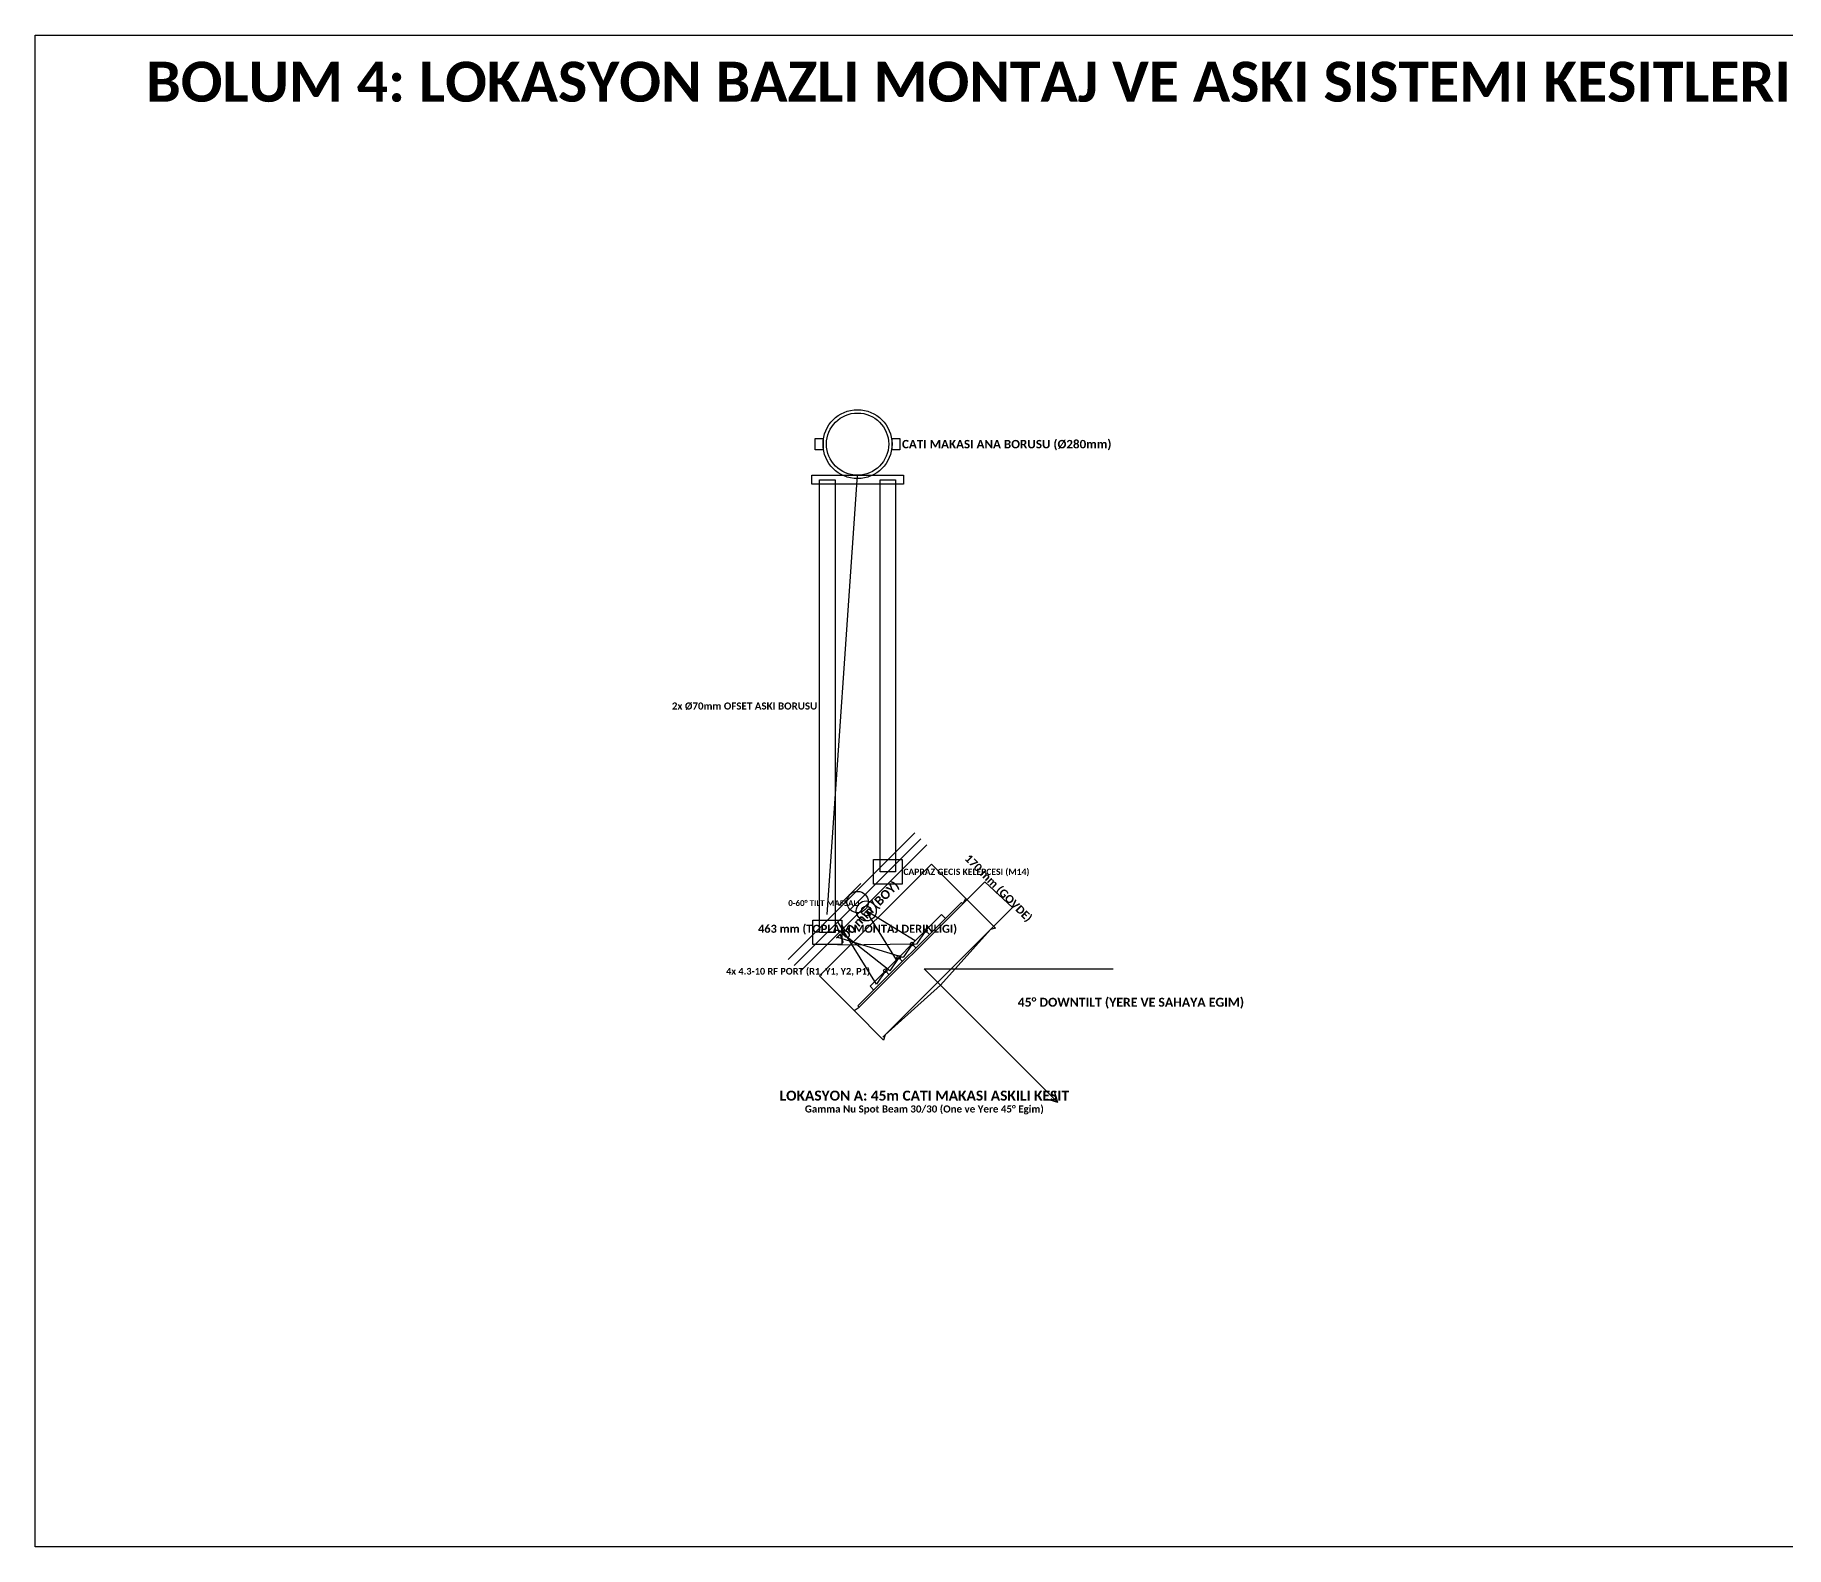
# Model space of a CAD drawing. Header units: metres. Extents: x -21.5 to 35.1, y -2.6 to 19.8.
# Drawn here: x -18 to -10.12, y -2.6 to 4.2 of the extents above; entities that cross this region are included whole.
import ezdxf
from ezdxf.enums import TextEntityAlignment as Align

# ---------------------------------------------------------------- set-up
doc = ezdxf.new("R2010")
doc.units = ezdxf.units.M
for name, color, linetype in [('CELIK_KIRIS_KOLON', 9, 'CONTINUOUS'), ('EKP_PANEL_ANTEN', 6, 'CONTINUOUS'), ('KABLO_TAVALARI', 6, 'CONTINUOUS'), ('METIN_BILGI', 7, 'CONTINUOUS'), ('MONTAJ_BORULARI', 2, 'CONTINUOUS'), ('OLCULER', 1, 'CONTINUOUS')]:
    doc.layers.add(name, color=color, linetype=linetype)
doc.styles.get("Standard").update_dxf_attribs({"font": 'calibrib.ttf'})

msp = doc.modelspace()

# ---------------------------------------------------------------- linework, layer by layer
at = {"layer": 'CELIK_KIRIS_KOLON'}
for p, q in [((-14.4366, 0.2443), (-14.3004, 2.22)), ((-14.285, 0.384), (-14.384, 0.285)), ((-13.8331, 0.2984), (-14.2984, -0.1669)), ((-14.041, 0.1259), (-14.2609, 0.2609)), ((-14.1259, 0.041), (-14.2609, 0.2609)), ((-13.9226, 0.2443), (-14.2443, -0.0774)), ((-13.9049, 0.2266), (-13.9226, 0.2443)), ((-13.8331, 0.2984), (-13.8275, 0.2927)), ((-14.2443, -0.0774), (-14.2266, -0.0951)), ((-14.2984, -0.1669), (-14.2927, -0.1725))]:
    msp.add_line(p, q, dxfattribs=at)
for points in [[(-14.4904, 2.335), (-14.4904, 2.385), (-14.4554, 2.385), (-14.4554, 2.335)], [(-14.1454, 2.335), (-14.1454, 2.385), (-14.1104, 2.385), (-14.1104, 2.335)], [(-14.5066, 2.18), (-14.5066, 2.22), (-14.0943, 2.22), (-14.0943, 2.18)], [(-14.2293, 0.3816), (-14.2293, 0.4916), (-14.0993, 0.4916), (-14.0993, 0.3816)], [(-14.5016, 0.1093), (-14.5016, 0.2193), (-14.3716, 0.2193), (-14.3716, 0.1093)]]:
    msp.add_lwpolyline(points, close=True, dxfattribs=at)
for centre, radius in [((-14.3004, 2.36), 0.155), ((-14.3004, 0.3004), 0.0481), ((-14.2609, 0.2609), 0.045), ((-14.2609, 0.2609), 0.022)]:
    msp.add_circle(centre, radius, dxfattribs=at)
at = {"layer": 'EKP_PANEL_ANTEN'}
for p, q in [((-13.8275, 0.2927), (-13.8126, 0.3161)), ((-13.8126, 0.3161), (-13.6797, 0.1831)), ((-14.2927, -0.1725), (-13.8275, 0.2927)), ((-13.6924, 0.1874), (-14.1874, -0.3076)), ((-13.703, 0.1768), (-13.9272, -0.0728)), ((-13.6797, 0.1831), (-13.703, 0.1768)), ((-13.9272, -0.0728), (-14.1768, -0.297)), ((-14.3161, -0.1874), (-14.2927, -0.1725)), ((-14.1831, -0.3203), (-14.3161, -0.1874)), ((-14.1768, -0.297), (-14.1831, -0.3203))]:
    msp.add_line(p, q, dxfattribs=at)
at = {"layer": 'KABLO_TAVALARI'}
for p, q in [((-14.2154, -0.0685), (-14.3889, 0.2111)), ((-14.1553, -0.0084), (-14.3889, 0.1761)), ((-13.9951, 0.1718), (-14.0351, 0.1118)), ((-13.9774, 0.1541), (-13.9951, 0.1718)), ((-14.0952, 0.0517), (-14.3889, 0.1411)), ((-14.0351, 0.1118), (-14.3889, 0.1061)), ((-14.0552, 0.1117), (-14.0952, 0.0517)), ((-14.0375, 0.094), (-14.0552, 0.1117)), ((-14.1153, 0.0516), (-14.1553, -0.0084)), ((-14.0976, 0.0339), (-14.1153, 0.0516)), ((-14.1754, -0.0085), (-14.2154, -0.0685)), ((-14.1577, -0.0262), (-14.1754, -0.0085))]:
    msp.add_line(p, q, dxfattribs=at)
for centre in [(-13.9951, 0.1718), (-14.0552, 0.1117), (-14.1153, 0.0516), (-14.1754, -0.0085)]:
    msp.add_circle(centre, 0.008, dxfattribs=at)
at = {"layer": 'METIN_BILGI'}
msp.add_lwpolyline([(-18, -2.6), (-18, 4.2), (8, 4.2), (8, -2.6)], close=True, dxfattribs=at)
at = {"layer": 'MONTAJ_BORULARI'}
for p, q in [((-14.0428, 0.612), (-14.612, 0.0428)), ((-14.0158, 0.5851), (-14.5851, 0.0158)), ((-13.9889, 0.5581), (-14.5581, -0.0111))]:
    msp.add_line(p, q, dxfattribs=at)
for points in [[(-14.4716, 0.1643), (-14.4716, 2.2), (-14.4016, 2.2), (-14.4016, 0.1643)], [(-14.1993, 0.4366), (-14.1993, 2.2), (-14.1293, 2.2), (-14.1293, 0.4366)]]:
    msp.add_lwpolyline(points, close=True, dxfattribs=at)
msp.add_circle((-14.3004, 2.36), 0.14, dxfattribs=at)
at = {"layer": 'OLCULER'}
for p, q in [((-14.4716, -0.0318), (-13.9682, 0.4716)), ((-13.8126, 0.3161), (-13.9682, 0.4716)), ((-13.8275, 0.2927), (-13.7285, 0.3917)), ((-13.7285, 0.3917), (-13.604, 0.2758)), ((-13.703, 0.1768), (-13.604, 0.2758)), ((-14, 0), (-13.15, 0)), ((-14, 0), (-13.399, -0.601)), ((-14.3161, -0.1874), (-14.4716, -0.0318)), ((-13.399, -0.601), (-13.414, -0.551)), ((-13.399, -0.601), (-13.449, -0.586))]:
    msp.add_line(p, q, dxfattribs=at)

# ---------------------------------------------------------------- texts
at = {"layer": 'CELIK_KIRIS_KOLON'}
msp.add_text('0-60° TILT MAFSALI', height=0.026, dxfattribs=at).set_placement((-14.2909, 0.2959), align=Align.MIDDLE_RIGHT)
at = {"layer": 'KABLO_TAVALARI'}
msp.add_text('4x 4.3-10 RF PORT (R1, Y1, Y2, P1)', height=0.03, dxfattribs=at).set_placement((-14.244, -0.0106), align=Align.MIDDLE_RIGHT)
at = {"layer": 'METIN_BILGI'}
msp.add_text('BOLUM 4: LOKASYON BAZLI MONTAJ VE ASKI SISTEMI KESITLERI (TUM TRIBUN VE CATILAR)', height=0.18, dxfattribs=at).set_placement((-17.5, 3.9))
for s, height, p in [('CATI MAKASI ANA BORUSU (Ø280mm)', 0.038, (-14.1004, 2.36)), ('CAPRAZ GECIS KELEPCESI (M14)', 0.028, (-14.0943, 0.4366))]:
    msp.add_text(s, height=height, dxfattribs=at).set_placement(p, align=Align.MIDDLE_LEFT)
msp.add_text('2x Ø70mm OFSET ASKI BORUSU', height=0.032, dxfattribs=at).set_placement((-14.4816, 1.1822), align=Align.MIDDLE_RIGHT)
for s, height, p in [('LOKASYON A: 45m CATI MAKASI ASKILI KESIT', 0.045, (-14, -0.57)), ('Gamma Nu Spot Beam 30/30 (One ve Yere 45° Egim)', 0.032, (-14, -0.63))]:
    msp.add_text(s, height=height, dxfattribs=at).set_placement(p, align=Align.MIDDLE_CENTER)
at = {"layer": 'OLCULER'}
for s, height, rotation, p in [('170 mm (GOVDE)', 0.036, -45, (-13.6662, 0.3638)), ('700 mm (BOY)', 0.04, 45, (-14.2549, 0.2549))]:
    msp.add_text(s, height=height, rotation=rotation, dxfattribs=at).set_placement(p, align=Align.MIDDLE_CENTER)
msp.add_text('463 mm (TOPLAM MONTAJ DERINLIGI)', height=0.036, dxfattribs=at).set_placement((-14.3004, 0.1804), align=Align.MIDDLE_CENTER)
msp.add_text('45° DOWNTILT (YERE VE SAHAYA EGIM)', height=0.04, dxfattribs=at).set_placement((-13.58, -0.15), align=Align.MIDDLE_LEFT)

doc.saveas('drawing.dxf')
